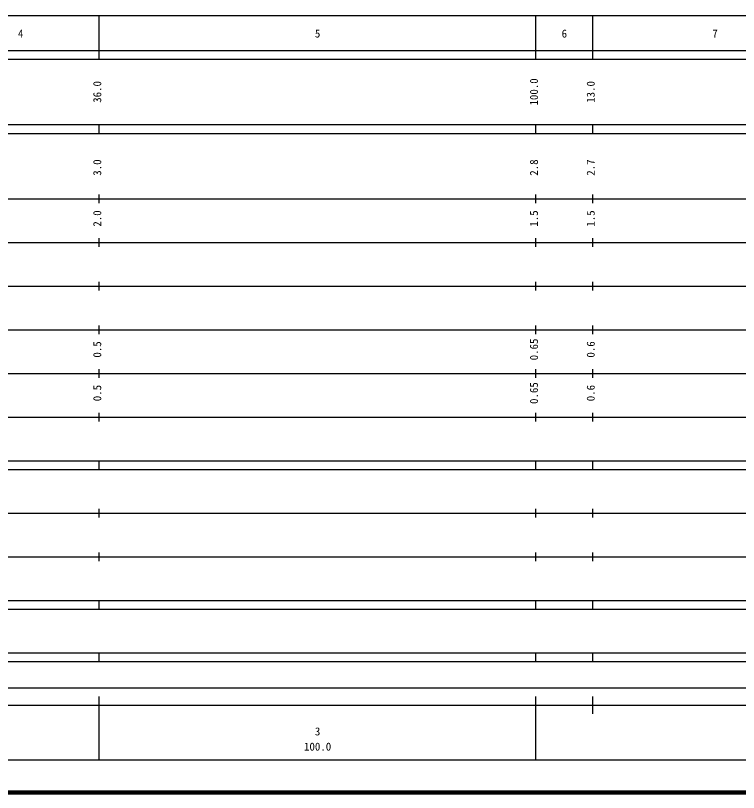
# Model space of a CAD drawing. Units: millimetres on the paper, enlarged 1000 times. Extents: x 40000 to 680000, y 20000 to 380000.
# Drawn here: x 248831 to 414365, y 20000 to 198000 of the extents above; entities that cross this region are included whole.
import ezdxf
from ezdxf.enums import TextEntityAlignment as Align

# ---------------------------------------------------------------- set-up
doc = ezdxf.new("R2010")
doc.units = ezdxf.units.MM
doc.header["$LTSCALE"] = 1000
doc.layers.add('M-TTL', color=2, linetype='Continuous', lineweight=140)
doc.layers.add('M-TTL-BAND', color=7, linetype='Continuous', lineweight=25)
doc.styles.add('ＭＳ ゴシック', font='')
doc.styles.get('ＭＳ ゴシック').set_extended_font_data('MS Gothic')

msp = doc.modelspace()

# ---------------------------------------------------------------- linework, layer by layer
at = {"layer": 'M-TTL'}
msp.add_line((40000, 20000), (680000, 20000), dxfattribs=at)
at = {"layer": 'M-TTL-BAND'}
for p, q in [((68000, 198000), (579000, 198000)), ((268000, 188000), (268000, 198000)), ((368000, 188000), (368000, 198000)), ((381000, 188000), (381000, 198000)), ((40000, 190000), (579000, 190000)), ((40000, 188000), (579000, 188000)), ((40000, 173000), (579000, 173000)), ((268000, 171000), (268000, 173000)), ((368000, 171000), (368000, 173000)), ((381000, 171000), (381000, 173000)), ((40000, 171000), (579000, 171000)), ((268000, 155000), (268000, 157000)), ((368000, 155000), (368000, 157000)), ((381000, 155000), (381000, 157000)), ((40000, 156000), (579000, 156000)), ((46000, 146000), (579000, 146000)), ((268000, 145000), (268000, 147000)), ((368000, 145000), (368000, 147000)), ((381000, 145000), (381000, 147000)), ((52000, 136000), (579000, 136000)), ((268000, 135000), (268000, 137000)), ((368000, 135000), (368000, 137000)), ((381000, 135000), (381000, 137000)), ((268000, 125000), (268000, 127000)), ((368000, 125000), (368000, 127000)), ((381000, 125000), (381000, 127000)), ((46000, 126000), (579000, 126000)), ((52000, 116000), (579000, 116000)), ((268000, 115000), (268000, 117000)), ((368000, 115000), (368000, 117000)), ((381000, 115000), (381000, 117000)), ((268000, 105000), (268000, 107000)), ((368000, 105000), (368000, 107000)), ((381000, 105000), (381000, 107000)), ((46000, 106000), (579000, 106000)), ((40000, 96000), (579000, 96000)), ((268000, 94000), (268000, 96000)), ((368000, 94000), (368000, 96000)), ((381000, 94000), (381000, 96000)), ((40000, 94000), (579000, 94000)), ((49000, 84000), (579000, 84000)), ((268000, 83000), (268000, 85000)), ((368000, 83000), (368000, 85000)), ((381000, 83000), (381000, 85000)), ((268000, 73000), (268000, 75000)), ((368000, 73000), (368000, 75000)), ((381000, 73000), (381000, 75000)), ((40000, 74000), (579000, 74000)), ((40000, 64000), (579000, 64000)), ((268000, 62000), (268000, 64000)), ((368000, 62000), (368000, 64000)), ((381000, 62000), (381000, 64000)), ((40000, 62000), (579000, 62000)), ((40000, 52000), (579000, 52000)), ((268000, 50000), (268000, 52000)), ((368000, 50000), (368000, 52000)), ((381000, 50000), (381000, 52000)), ((40000, 50000), (579000, 50000)), ((71000, 44000), (565000, 44000)), ((268000, 27500), (268000, 42000)), ((368000, 27500), (368000, 42000)), ((381000, 38000), (381000, 42000)), ((40000, 40000), (579000, 40000)), ((68000, 27500), (579000, 27500))]:
    msp.add_line(p, q, dxfattribs=at)

# ---------------------------------------------------------------- texts
at = {"layer": 'M-TTL-BAND', "style": 'ＭＳ ゴシック'}
for s, p in [('4', (250000, 192405)), ('5', (318000, 192405)), ('6', (374500, 192405)), ('7', (409000, 192405)), ('3', (318000, 32523)), ('100.0', (318000, 29033))]:
    msp.add_text(s, height=1833, dxfattribs=at).set_placement(p, align=Align.BOTTOM_CENTER)
for s, p in [('100.0', (369000, 180500)), ('36.0', (269000, 180500)), ('13.0', (382000, 180500)), ('3.0', (269000, 163174)), ('2.8', (369000, 163174)), ('2.7', (382000, 163174)), ('2.0', (269000, 151500)), ('1.5', (369000, 151500)), ('1.5', (382000, 151500)), ('0.5', (269000, 121500)), ('0.65', (369000, 121500)), ('0.6', (382000, 121500)), ('0.5', (269000, 111500)), ('0.65', (369000, 111500)), ('0.6', (382000, 111500))]:
    msp.add_text(s, height=1833, rotation=90, dxfattribs=at).set_placement(p, align=Align.BOTTOM_CENTER)

doc.saveas('drawing.dxf')
